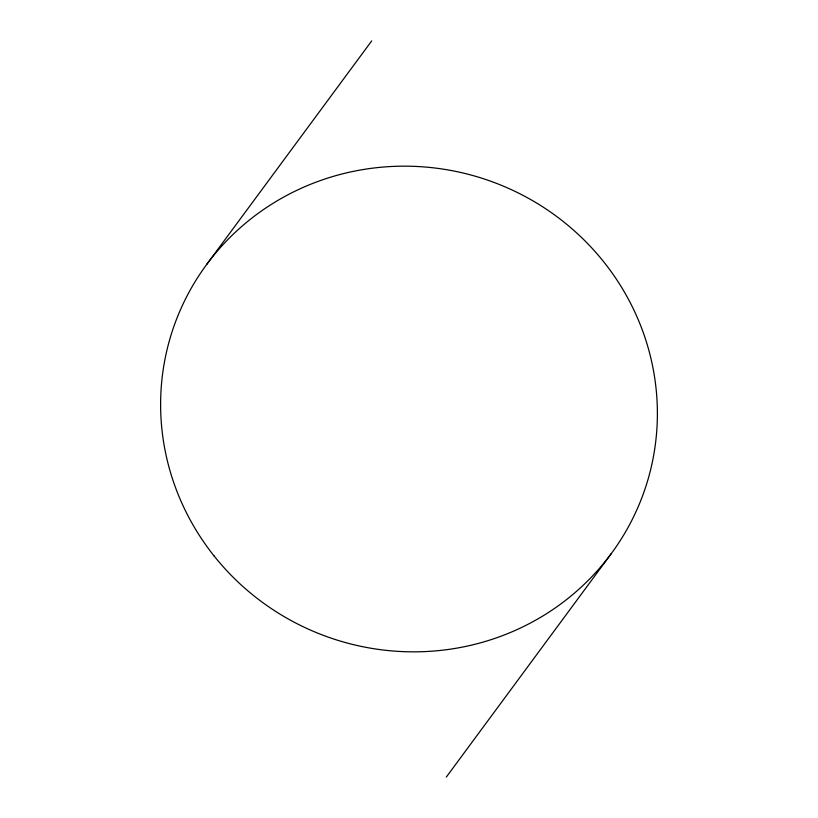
<?xml version="1.0" encoding="UTF-8"?>
<svg xmlns="http://www.w3.org/2000/svg" width="818" height="818" viewBox="0 0 818 818"><rect width="100%" height="100%" fill="white"/><g stroke="black" fill="none" stroke-linecap="round" stroke-linejoin="round"><path stroke-width="1.23" d="M206.657 264.48L371.709 40.9M446.291 777.1L611.343 553.52M214.101 555.964A249.204 242.005 19.8 0 0 639.799 502.947A249.204 242.005 19.8 0 0 373.1 168.099A249.204 242.005 19.8 0 0 214.101 555.964"/></g></svg>
